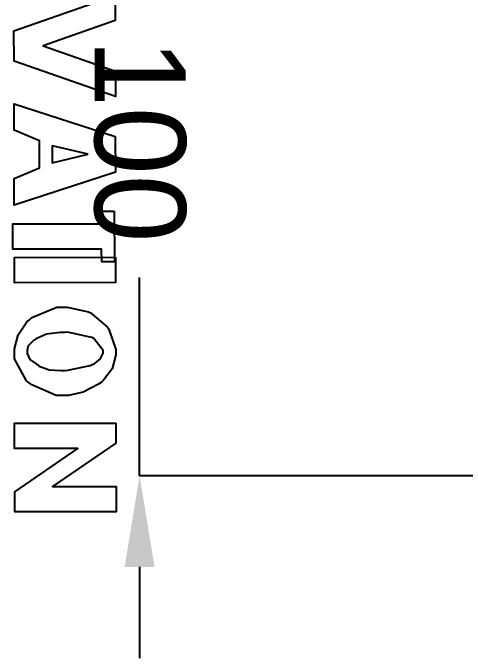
# Model space of a CAD drawing. Extents: x 0.1 to 11.6, y 0.3 to 16.2.
# Drawn here: x 4.448 to 4.944, y 12.848 to 13.556 of the extents above; entities that cross this region are included whole.
import ezdxf

# ---------------------------------------------------------------- set-up
doc = ezdxf.new("R2010")
doc.units = 0
doc.header["$MEASUREMENT"] = 0
doc.dimstyles.get("Standard").update_dxf_attribs({"dimtxt": 0.1, "dimasz": 0.1, "dimexe": 1.25, "dimexo": 0.625, "dimtad": 1, "dimtih": 1, "dimtxsty": 'Standard', "dimcen": 2.5, "dimazin": 3, "dimtfac": 1, "dimtmove": 0, "dimatfit": 3})

# ---------------------------------------------------------------- blocks, each defined once
blk = doc.blocks.new('_CLOSEDFILLED')
at = {"color": 0, "linetype": 'BYBLOCK'}
blk.add_solid([(-1, 0.1644), (0, 0), (-1, -0.1644)], dxfattribs=at)
blk = doc.blocks.new('*D6')
for p, q in [((4.58663, 13.8829), (4.58663, 13.9829)), ((5.26167, 13.7829), (4.58663, 13.7829)), ((4.58663, 13.5656), (4.58663, 13.7829)), ((4.58663, 13.0483), (4.58663, 13.2656)), ((5.26167, 13.0483), (4.58663, 13.0483)), ((4.58663, 12.9483), (4.58663, 12.8483))]:
    blk.add_line(p, q)
at = {"layer": 'Defpoints'}
for p in [(5.26167, 13.7829), (4.58663, 13.0483), (5.26167, 13.0483)]:
    blk.add_point(p, dxfattribs=at)
at = {"xscale": 0.1, "yscale": 0.1}
for p, rotation in [((4.58663, 13.7829), 270), ((4.58663, 13.0483), 90)]:
    blk.add_blockref('_CLOSEDFILLED', p, dxfattribs=dict(at, rotation=rotation))
at = {"insert": (4.58663, 13.4156), "char_height": 0.1, "attachment_point": 5, "rotation": 270}
blk.add_mtext('100', dxfattribs=at)

msp = doc.modelspace()

# ---------------------------------------------------------------- linework, layer by layer
at = {"color": 0}
for points in [[(4.55985, 13.5754), (4.55985, 13.5476), (4.48085, 13.5196), (4.56006, 13.492), (4.56006, 13.4643), (4.44894, 13.5031), (4.44874, 13.5361), (4.55985, 13.5754)], [(4.56, 13.4202), (4.56022, 13.3813), (4.44911, 13.3451), (4.44911, 13.3744), (4.47689, 13.3859), (4.47667, 13.4156), (4.44889, 13.4271), (4.44889, 13.4562), (4.56, 13.4202)], [(4.53006, 13.4009), (4.49056, 13.41), (4.49078, 13.3913), (4.53006, 13.4009)], [(4.55871, 13.3385), (4.55892, 13.2829), (4.54503, 13.2829), (4.54482, 13.2968), (4.4476, 13.2966), (4.4476, 13.3244), (4.54482, 13.3246), (4.54482, 13.3385), (4.55871, 13.3385)], [(4.56033, 13.2879), (4.56033, 13.2601), (4.44922, 13.2599), (4.44922, 13.2877), (4.56033, 13.2879)], [(4.5606, 13.1847), (4.56054, 13.1808), (4.55647, 13.1655), (4.54704, 13.153), (4.54432, 13.1506), (4.54064, 13.1482), (4.52479, 13.1398), (4.50868, 13.1361), (4.50483, 13.1361), (4.49501, 13.1361), (4.46821, 13.1478), (4.46556, 13.1502), (4.46268, 13.1525), (4.44949, 13.1765), (4.44949, 13.1845), (4.44943, 13.1874), (4.4534, 13.2029), (4.463, 13.2171), (4.46576, 13.2194), (4.46826, 13.2217), (4.49567, 13.2333), (4.50483, 13.2333), (4.50732, 13.2333), (4.53049, 13.2281), (4.53261, 13.227), (4.53472, 13.2253), (4.55154, 13.2111), (4.55279, 13.2092), (4.5535, 13.207), (4.56054, 13.1869), (4.5606, 13.1847)], [(4.54671, 13.1849), (4.54665, 13.1858), (4.53651, 13.1989), (4.53456, 13.1999), (4.53244, 13.2002), (4.50765, 13.2056), (4.50461, 13.2055), (4.49962, 13.2055), (4.48465, 13.2037), (4.47444, 13.1992), (4.4725, 13.1979), (4.47021, 13.1965), (4.46436, 13.1909), (4.46332, 13.1858), (4.46338, 13.1845), (4.46332, 13.1825), (4.46631, 13.1758), (4.47331, 13.171), (4.47532, 13.1699), (4.47629, 13.1684), (4.48725, 13.1646), (4.5006, 13.1638), (4.50504, 13.1638), (4.50792, 13.1639), (4.5325, 13.1692), (4.53456, 13.1701), (4.5364, 13.1706), (4.5434, 13.1761), (4.54671, 13.1827), (4.54671, 13.1849)], [(4.5606, 13.106), (4.5606, 13.0839), (4.49115, 13.0363), (4.56082, 13.0366), (4.56082, 13.0088), (4.44971, 13.0086), (4.44971, 13.0307), (4.51893, 13.0782), (4.44949, 13.078), (4.44949, 13.1058), (4.5606, 13.106)]]:
    msp.add_lwpolyline(points, close=True, dxfattribs=at)

# ---------------------------------------------------------------- dimensions: what is measured, and where the dimension line sits
at = {"linetype": 'Continuous'}
dim = msp.add_linear_dim(base=(4.58663, 13.0483), p1=(5.26167, 13.0483), p2=(5.26167, 13.7829), angle=90, text='100', dimstyle='Standard', override={"dimtxt": 0.1}, dxfattribs=at)
dim.commit()
dim.dimension.update_dxf_attribs({"geometry": '*D6', "text_midpoint": (4.58663, 13.4156), "dimtype": 160, "text_rotation": 270})

doc.saveas('drawing.dxf')
